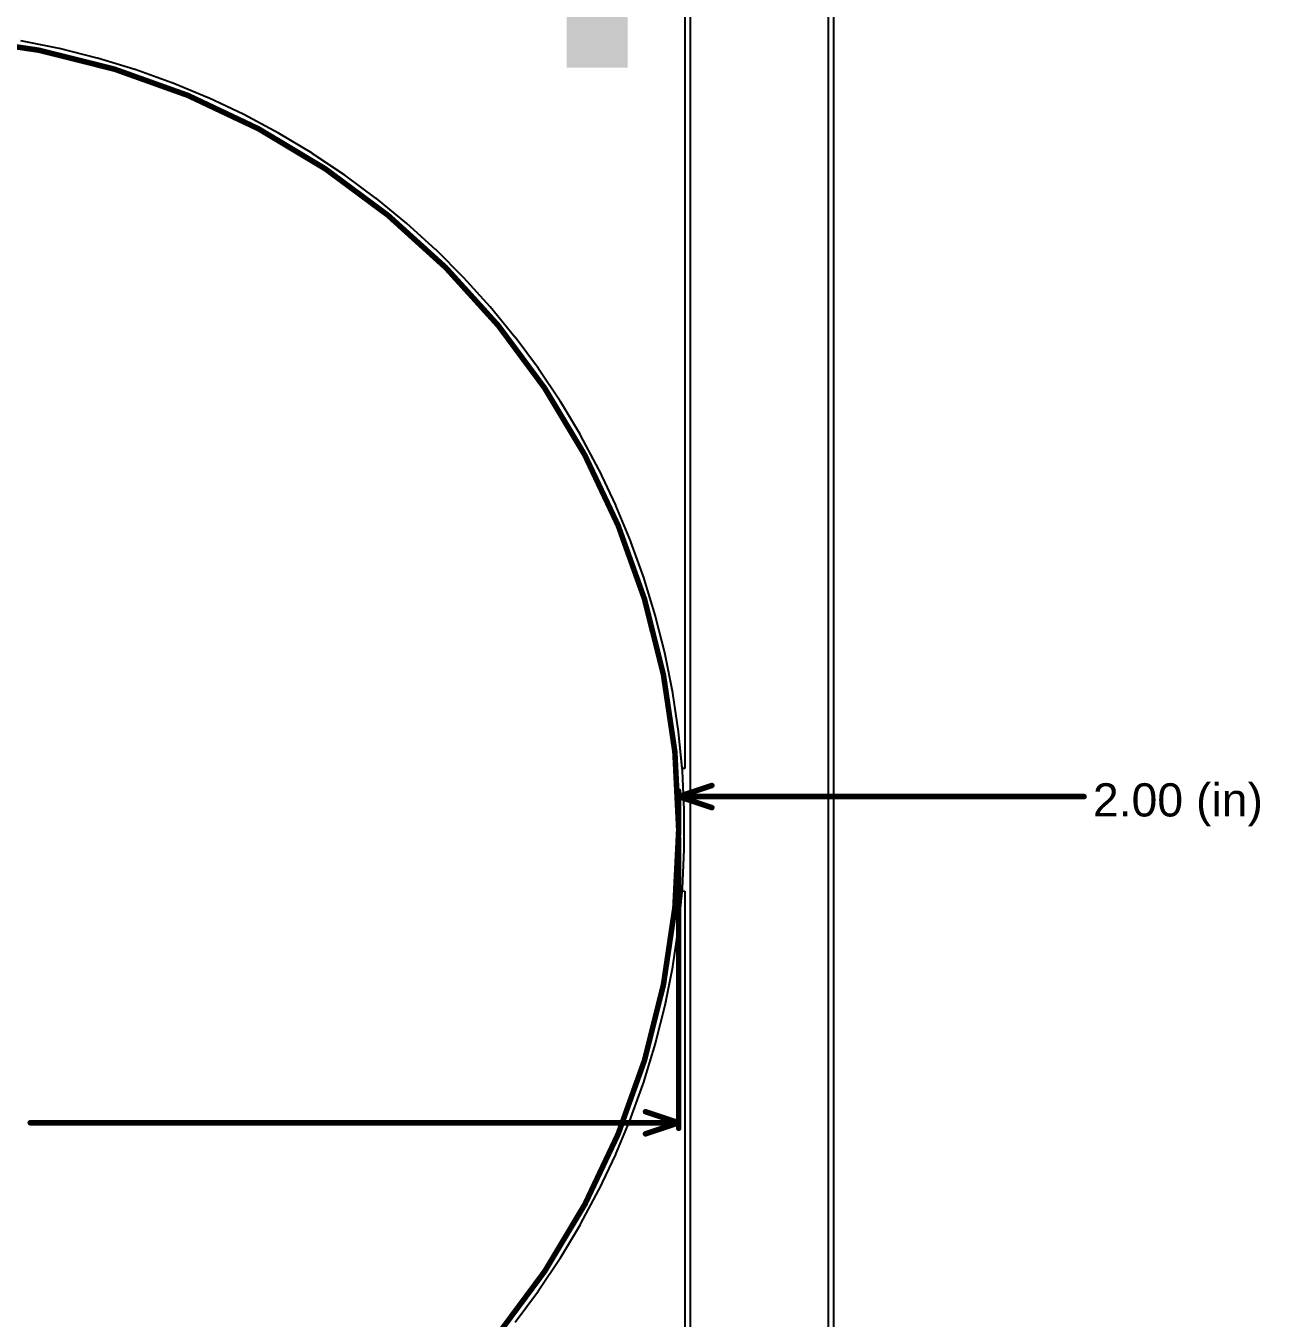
# Model space of a CAD drawing. Header units: inches. Extents: x -89 to 406, y -87 to 102.
# Drawn here: x 6.5 to 63.9, y -22.4 to 36.9 of the extents above; entities that cross this region are included whole.
import ezdxf

# ---------------------------------------------------------------- set-up
doc = ezdxf.new("R2010")
doc.units = ezdxf.units.IN
for name, color, linetype in [('Board_Outline', 56, 'Continuous'), ('Bottom Layer', 5, 'Continuous'), ('Dimension', 6, 'Continuous'), ('Multi-Layer', 9, 'Continuous'), ('Top Layer', 1, 'Continuous'), ('Top Paste', 8, 'Continuous'), ('Top Solder', 216, 'Continuous')]:
    doc.layers.add(name, color=color, linetype=linetype)
doc.styles.add('Arial', font='', dxfattribs={"height": 0.2})
doc.styles.get('Arial').set_extended_font_data('Arial')

msp = doc.modelspace()

# ---------------------------------------------------------------- hatches: boundary and pattern name
at = {"layer": 'Top Layer'}
msp.add_hatch(color=1, dxfattribs=at).paths.add_polyline_path([(34.066, 43.613), (34.066, 35.113), (31.466, 35.113), (31.466, 43.613)])
at = {"layer": 'Top Paste'}
msp.add_hatch(color=8, dxfattribs=at).paths.add_polyline_path([(34.066, 43.613), (34.066, 35.113), (31.466, 35.113), (31.466, 43.613)])
at = {"layer": 'Top Solder'}
msp.add_hatch(color=216, dxfattribs=at).paths.add_polyline_path([(34.168, 43.715), (34.168, 35.012), (31.364, 35.012), (31.364, 43.715)])

# ---------------------------------------------------------------- linework, layer by layer
at = {"layer": 'Board_Outline'}
for points in [[(87.312, 0, 0.254, 0.254, 1), (-87.312, 0, 0.254, 0.254, 1)], [(36.513, 0, 0.254, 0.254, 1), (-36.513, 0, 0.254, 0.254, 1)], [(36.449, 0, 0.127, 0.127, 1), (36.576, 0, 0.127, 0.127, 1)]]:
    msp.add_lwpolyline(points, format="xyseb", close=True, dxfattribs=at)
at = {"layer": 'Bottom Layer'}
for p, q in [((8.053, 35.89), (6.295, 36.24)), ((8.059, 35.888), (8.053, 35.89)), ((8.065, 35.887), (8.059, 35.888)), ((9.804, 35.452), (8.065, 35.887)), ((9.81, 35.449), (9.804, 35.452)), ((9.816, 35.448), (9.81, 35.449)), ((11.532, 34.928), (9.816, 35.448)), ((11.538, 34.925), (11.532, 34.928)), ((11.544, 34.924), (11.538, 34.925)), ((13.232, 34.32), (11.544, 34.924)), ((13.237, 34.317), (13.232, 34.32)), ((13.244, 34.315), (13.237, 34.317)), ((14.9, 33.629), (13.244, 34.315)), ((14.905, 33.626), (14.9, 33.629)), ((14.912, 33.624), (14.905, 33.626)), ((16.532, 32.858), (14.912, 33.624)), ((16.537, 32.854), (16.532, 32.858)), ((16.543, 32.852), (16.537, 32.854)), ((18.124, 32.007), (16.543, 32.852)), ((18.129, 32.003), (18.124, 32.007)), ((18.136, 32.001), (18.129, 32.003)), ((19.673, 31.079), (18.136, 32.001)), ((19.678, 31.075), (19.673, 31.079)), ((19.684, 31.072), (19.678, 31.075)), ((21.174, 30.076), (19.684, 31.072)), ((21.179, 30.072), (21.174, 30.076)), ((21.185, 30.069), (21.179, 30.072)), ((22.625, 29.001), (21.185, 30.069)), ((22.629, 28.996), (22.625, 29.001)), ((22.635, 28.993), (22.629, 28.996)), ((24.02, 27.856), (22.635, 28.993)), ((24.025, 27.851), (24.02, 27.856)), ((24.03, 27.848), (24.025, 27.851)), ((25.358, 26.644), (24.03, 27.848)), ((25.362, 26.639), (25.358, 26.644)), ((25.368, 26.635), (25.362, 26.639)), ((26.635, 25.368), (25.368, 26.635)), ((26.639, 25.362), (26.635, 25.368)), ((26.644, 25.358), (26.639, 25.362)), ((27.848, 24.03), (26.644, 25.358)), ((27.851, 24.025), (27.848, 24.03)), ((27.856, 24.02), (27.851, 24.025)), ((28.993, 22.635), (27.856, 24.02)), ((28.996, 22.629), (28.993, 22.635)), ((29.001, 22.625), (28.996, 22.629)), ((30.069, 21.185), (29.001, 22.625)), ((30.072, 21.179), (30.069, 21.185)), ((30.076, 21.174), (30.072, 21.179)), ((31.072, 19.684), (30.076, 21.174)), ((31.075, 19.678), (31.072, 19.684)), ((31.079, 19.673), (31.075, 19.678)), ((32.001, 18.136), (31.079, 19.673)), ((32.003, 18.129), (32.001, 18.136)), ((32.007, 18.124), (32.003, 18.129)), ((32.852, 16.543), (32.007, 18.124)), ((32.854, 16.537), (32.852, 16.543)), ((32.858, 16.532), (32.854, 16.537)), ((33.624, 14.912), (32.858, 16.532)), ((33.626, 14.905), (33.624, 14.912)), ((33.629, 14.9), (33.626, 14.905)), ((34.315, 13.244), (33.629, 14.9)), ((34.317, 13.237), (34.315, 13.244)), ((34.32, 13.232), (34.317, 13.237)), ((34.924, 11.544), (34.32, 13.232)), ((34.925, 11.538), (34.924, 11.544)), ((34.928, 11.532), (34.925, 11.538)), ((35.448, 9.816), (34.928, 11.532)), ((35.449, 9.81), (35.448, 9.816)), ((35.452, 9.804), (35.449, 9.81)), ((35.887, 8.065), (35.452, 9.804)), ((35.888, 8.059), (35.887, 8.065)), ((35.89, 8.053), (35.888, 8.059)), ((36.24, 6.295), (35.89, 8.053)), ((36.24, 6.288), (36.24, 6.295)), ((36.242, 6.282), (36.24, 6.288)), ((36.505, 4.509), (36.242, 6.282)), ((36.505, 4.502), (36.505, 4.509)), ((36.507, 4.496), (36.505, 4.502)), ((36.682, 2.712), (36.507, 4.496)), ((36.682, 2.706), (36.682, 2.712)), ((36.683, 2.7), (36.682, 2.706)), ((36.771, 0.909), (36.683, 2.7)), ((36.77, 0.903), (36.771, 0.909)), ((36.771, 0.896), (36.77, 0.903)), ((36.771, 0), (36.771, 0.896)), ((36.771, -0.896), (36.771, 0)), ((36.683, -2.7), (36.771, -0.909)), ((36.77, -0.903), (36.771, -0.896)), ((36.771, -0.909), (36.77, -0.903)), ((36.507, -4.496), (36.682, -2.712)), ((36.682, -2.706), (36.683, -2.7)), ((36.682, -2.712), (36.682, -2.706)), ((36.242, -6.282), (36.505, -4.509)), ((36.505, -4.502), (36.507, -4.496)), ((36.505, -4.509), (36.505, -4.502)), ((35.89, -8.053), (36.24, -6.295)), ((36.24, -6.288), (36.242, -6.282)), ((36.24, -6.295), (36.24, -6.288)), ((35.452, -9.804), (35.887, -8.065)), ((35.887, -8.065), (35.888, -8.059)), ((35.888, -8.059), (35.89, -8.053)), ((34.928, -11.532), (35.448, -9.816)), ((35.448, -9.816), (35.449, -9.81)), ((35.449, -9.81), (35.452, -9.804)), ((34.32, -13.232), (34.924, -11.544)), ((34.924, -11.544), (34.925, -11.538)), ((34.925, -11.538), (34.928, -11.532)), ((33.629, -14.9), (34.315, -13.244)), ((34.315, -13.244), (34.317, -13.237)), ((34.317, -13.237), (34.32, -13.232)), ((32.858, -16.532), (33.624, -14.912)), ((33.624, -14.912), (33.626, -14.905)), ((33.626, -14.905), (33.629, -14.9)), ((32.007, -18.124), (32.852, -16.543)), ((32.852, -16.543), (32.854, -16.537)), ((32.854, -16.537), (32.858, -16.532)), ((31.079, -19.673), (32.001, -18.136)), ((32.001, -18.136), (32.003, -18.129)), ((32.003, -18.129), (32.007, -18.124)), ((30.076, -21.174), (31.072, -19.684)), ((31.072, -19.684), (31.075, -19.678)), ((31.075, -19.678), (31.079, -19.673)), ((29.001, -22.625), (30.069, -21.185)), ((30.069, -21.185), (30.072, -21.179)), ((30.072, -21.179), (30.076, -21.174))]:
    msp.add_line(p, q, dxfattribs=at)
at = {"layer": 'Dimension'}
for points in [[(36.513, 1.524, 0.254, 0.254, 0), (38.036, 2.032, 0.254, 0.254, 0)], [(36.513, 0, 0.254, 0.254, 0), (36.513, 1.778, 0.254, 0.254, 0)], [(36.513, 1.524, 0.254, 0.254, 0), (38.036, 1.016, 0.254, 0.254, 0)], [(36.513, 1.524, 0.254, 0.254, 0), (55.133, 1.524, 0.254, 0.254, 0)], [(36.513, -13.716, 0.254, 0.254, 0), (36.513, -0.381, 0.254, 0.254, 0)], [(34.988, -12.954, 0.254, 0.254, 0), (36.513, -13.462, 0.254, 0.254, 0)], [(6.729, -13.462, 0.254, 0.254, 0), (36.513, -13.462, 0.254, 0.254, 0)], [(34.988, -13.97, 0.254, 0.254, 0), (36.513, -13.462, 0.254, 0.254, 0)]]:
    msp.add_lwpolyline(points, format="xyseb", dxfattribs=at)
for points in [[(36.449, 1.778, 0.127, 0.127, 1), (36.576, 1.778, 0.127, 0.127, 1)], [(37.973, 2.032, 0.127, 0.127, 1), (38.1, 2.032, 0.127, 0.127, 1)], [(36.449, 1.524, 0.127, 0.127, 1), (36.576, 1.524, 0.127, 0.127, 1)], [(36.449, 1.524, 0.127, 0.127, 1), (36.576, 1.524, 0.127, 0.127, 1)], [(36.449, 1.524, 0.127, 0.127, 1), (36.576, 1.524, 0.127, 0.127, 1)], [(55.069, 1.524, 0.127, 0.127, 1), (55.196, 1.524, 0.127, 0.127, 1)], [(37.973, 1.016, 0.127, 0.127, 1), (38.1, 1.016, 0.127, 0.127, 1)], [(36.449, 0, 0.127, 0.127, 1), (36.576, 0, 0.127, 0.127, 1)], [(36.449, -0.381, 0.127, 0.127, 1), (36.576, -0.381, 0.127, 0.127, 1)], [(34.925, -12.954, 0.127, 0.127, 1), (35.052, -12.954, 0.127, 0.127, 1)], [(6.665, -13.462, 0.127, 0.127, 1), (6.792, -13.462, 0.127, 0.127, 1)], [(36.449, -13.462, 0.127, 0.127, 1), (36.576, -13.462, 0.127, 0.127, 1)], [(36.449, -13.462, 0.127, 0.127, 1), (36.576, -13.462, 0.127, 0.127, 1)], [(36.449, -13.462, 0.127, 0.127, 1), (36.576, -13.462, 0.127, 0.127, 1)], [(36.449, -13.716, 0.127, 0.127, 1), (36.576, -13.716, 0.127, 0.127, 1)], [(34.925, -13.97, 0.127, 0.127, 1), (35.052, -13.97, 0.127, 0.127, 1)]]:
    msp.add_lwpolyline(points, format="xyseb", close=True, dxfattribs=at)
at = {"layer": 'Multi-Layer'}
for p, q in [((8.002, 35.636), (6.244, 35.986)), ((9.741, 35.2), (8.002, 35.636)), ((11.457, 34.68), (9.741, 35.2)), ((13.145, 34.076), (11.457, 34.68)), ((14.801, 33.39), (13.145, 34.076)), ((16.421, 32.624), (14.801, 33.39)), ((18.002, 31.779), (16.421, 32.624)), ((19.54, 30.857), (18.002, 31.779)), ((21.031, 29.861), (19.54, 30.857)), ((22.47, 28.793), (21.031, 29.861)), ((23.856, 27.656), (22.47, 28.793)), ((25.184, 26.452), (23.856, 27.656)), ((26.452, 25.184), (25.184, 26.452)), ((27.656, 23.856), (26.452, 25.184)), ((28.793, 22.47), (27.656, 23.856)), ((29.861, 21.031), (28.793, 22.47)), ((30.857, 19.54), (29.861, 21.031)), ((31.779, 18.002), (30.857, 19.54)), ((32.624, 16.421), (31.779, 18.002)), ((33.39, 14.801), (32.624, 16.421)), ((34.076, 13.145), (33.39, 14.801)), ((34.68, 11.457), (34.076, 13.145)), ((35.2, 9.741), (34.68, 11.457)), ((35.636, 8.002), (35.2, 9.741)), ((35.986, 6.244), (35.636, 8.002)), ((36.249, 4.471), (35.986, 6.244)), ((36.425, 2.687), (36.249, 4.471)), ((36.513, 0.896), (36.425, 2.687)), ((36.513, 0), (36.513, 0.896)), ((36.513, -0.896), (36.513, 0)), ((36.425, -2.687), (36.513, -0.896)), ((36.249, -4.471), (36.425, -2.687)), ((35.986, -6.244), (36.249, -4.471)), ((35.636, -8.002), (35.986, -6.244)), ((35.2, -9.741), (35.636, -8.002)), ((34.68, -11.457), (35.2, -9.741)), ((34.076, -13.145), (34.68, -11.457)), ((33.39, -14.801), (34.076, -13.145)), ((32.624, -16.421), (33.39, -14.801)), ((31.779, -18.002), (32.624, -16.421)), ((30.857, -19.54), (31.779, -18.002)), ((29.861, -21.031), (30.857, -19.54)), ((28.793, -22.47), (29.861, -21.031))]:
    msp.add_line(p, q, dxfattribs=at)
at = {"layer": 'Top Layer'}
for p, q in [((37.059, -54.966), (37.059, 48.793)), ((36.8, 48.534), (36.8, 2.816)), ((43.383, 37.521), (43.383, 17.254)), ((43.642, 17.254), (43.642, 37.521)), ((8.053, 35.89), (6.295, 36.24)), ((8.059, 35.888), (8.053, 35.89)), ((8.065, 35.887), (8.059, 35.888)), ((9.804, 35.452), (8.065, 35.887)), ((9.81, 35.449), (9.804, 35.452)), ((9.816, 35.448), (9.81, 35.449)), ((11.532, 34.928), (9.816, 35.448)), ((11.538, 34.925), (11.532, 34.928)), ((11.544, 34.924), (11.538, 34.925)), ((13.232, 34.32), (11.544, 34.924)), ((13.237, 34.317), (13.232, 34.32)), ((13.244, 34.315), (13.237, 34.317)), ((14.9, 33.629), (13.244, 34.315)), ((14.905, 33.626), (14.9, 33.629)), ((14.912, 33.624), (14.905, 33.626)), ((16.532, 32.858), (14.912, 33.624)), ((16.537, 32.854), (16.532, 32.858)), ((16.543, 32.852), (16.537, 32.854)), ((18.124, 32.007), (16.543, 32.852)), ((18.129, 32.003), (18.124, 32.007)), ((18.136, 32.001), (18.129, 32.003)), ((19.673, 31.079), (18.136, 32.001)), ((19.678, 31.075), (19.673, 31.079)), ((19.684, 31.072), (19.678, 31.075)), ((21.174, 30.076), (19.684, 31.072)), ((21.179, 30.072), (21.174, 30.076)), ((21.185, 30.069), (21.179, 30.072)), ((22.625, 29.001), (21.185, 30.069)), ((22.629, 28.996), (22.625, 29.001)), ((22.635, 28.993), (22.629, 28.996)), ((24.02, 27.856), (22.635, 28.993)), ((24.025, 27.851), (24.02, 27.856)), ((24.03, 27.848), (24.025, 27.851)), ((25.358, 26.644), (24.03, 27.848)), ((25.362, 26.639), (25.358, 26.644)), ((25.368, 26.635), (25.362, 26.639)), ((26.635, 25.368), (25.368, 26.635)), ((26.639, 25.362), (26.635, 25.368)), ((26.644, 25.358), (26.639, 25.362)), ((27.848, 24.03), (26.644, 25.358)), ((27.851, 24.025), (27.848, 24.03)), ((27.856, 24.02), (27.851, 24.025)), ((28.993, 22.635), (27.856, 24.02)), ((28.996, 22.629), (28.993, 22.635)), ((29.001, 22.625), (28.996, 22.629)), ((30.069, 21.185), (29.001, 22.625)), ((30.072, 21.179), (30.069, 21.185)), ((30.076, 21.174), (30.072, 21.179)), ((31.072, 19.684), (30.076, 21.174)), ((31.075, 19.678), (31.072, 19.684)), ((31.079, 19.673), (31.075, 19.678)), ((32.001, 18.136), (31.079, 19.673)), ((32.003, 18.129), (32.001, 18.136)), ((32.007, 18.124), (32.003, 18.129)), ((32.852, 16.543), (32.007, 18.124)), ((43.383, 17.254), (43.383, 15.899)), ((43.642, 15.899), (43.642, 17.254)), ((32.854, 16.537), (32.852, 16.543)), ((32.858, 16.532), (32.854, 16.537)), ((33.624, 14.912), (32.858, 16.532)), ((43.383, 15.899), (43.383, 8.715)), ((43.642, 8.715), (43.642, 15.899)), ((33.626, 14.905), (33.624, 14.912)), ((33.629, 14.9), (33.626, 14.905)), ((34.315, 13.244), (33.629, 14.9)), ((34.317, 13.237), (34.315, 13.244)), ((34.32, 13.232), (34.317, 13.237)), ((34.924, 11.544), (34.32, 13.232)), ((34.925, 11.538), (34.924, 11.544)), ((34.928, 11.532), (34.925, 11.538)), ((35.448, 9.816), (34.928, 11.532)), ((35.449, 9.81), (35.448, 9.816)), ((35.452, 9.804), (35.449, 9.81)), ((35.887, 8.065), (35.452, 9.804)), ((43.383, 8.715), (43.383, 7.458)), ((43.642, 7.458), (43.642, 8.715)), ((35.888, 8.059), (35.887, 8.065)), ((35.89, 8.053), (35.888, 8.059)), ((36.24, 6.295), (35.89, 8.053)), ((43.383, 7.458), (43.383, 6.282)), ((43.642, 6.282), (43.642, 7.458)), ((36.24, 6.288), (36.24, 6.295)), ((36.242, 6.282), (36.24, 6.288)), ((36.505, 4.509), (36.242, 6.282)), ((43.383, 6.282), (43.383, 5.143)), ((43.642, 5.143), (43.642, 6.282)), ((43.383, 5.143), (43.383, 3.755)), ((43.642, 3.755), (43.642, 5.143)), ((36.505, 4.502), (36.505, 4.509)), ((36.507, 4.496), (36.505, 4.502)), ((36.673, 2.81), (36.507, 4.496)), ((43.383, 3.755), (43.383, 2.68)), ((43.642, 2.68), (43.642, 3.755)), ((36.8, 2.816), (36.673, 2.81)), ((43.383, 2.68), (43.383, 0.664)), ((43.642, 0.664), (43.642, 2.68)), ((43.383, 0.664), (43.383, -0.628)), ((43.642, -0.628), (43.642, 0.664)), ((43.383, -0.628), (43.383, -2.816)), ((43.642, -2.816), (43.642, -0.628)), ((36.507, -4.496), (36.673, -2.81)), ((36.673, -2.81), (36.8, -2.816)), ((36.8, -2.816), (36.8, -54.707)), ((43.383, -2.816), (43.383, -3.773)), ((43.642, -3.773), (43.642, -2.816)), ((43.383, -3.773), (43.383, -4.467)), ((43.642, -4.467), (43.642, -3.773)), ((36.242, -6.282), (36.505, -4.509)), ((36.505, -4.502), (36.507, -4.496)), ((36.505, -4.509), (36.505, -4.502)), ((43.383, -4.467), (43.383, -5.291)), ((43.642, -5.291), (43.642, -4.467)), ((43.383, -5.291), (43.383, -6.174)), ((43.642, -6.174), (43.642, -5.291)), ((35.89, -8.053), (36.24, -6.295)), ((36.24, -6.288), (36.242, -6.282)), ((36.24, -6.295), (36.24, -6.288)), ((43.383, -6.174), (43.383, -7.258)), ((43.642, -7.258), (43.642, -6.174)), ((43.383, -7.258), (43.383, -8.427)), ((43.642, -8.427), (43.642, -7.258)), ((35.452, -9.804), (35.887, -8.065)), ((35.887, -8.065), (35.888, -8.059)), ((35.888, -8.059), (35.89, -8.053)), ((43.383, -8.427), (43.383, -9.302)), ((43.642, -9.302), (43.642, -8.427)), ((43.383, -9.302), (43.383, -32.487)), ((43.642, -32.487), (43.642, -9.302)), ((34.928, -11.532), (35.448, -9.816)), ((35.448, -9.816), (35.449, -9.81)), ((35.449, -9.81), (35.452, -9.804)), ((34.32, -13.232), (34.924, -11.544)), ((34.924, -11.544), (34.925, -11.538)), ((34.925, -11.538), (34.928, -11.532)), ((33.629, -14.9), (34.315, -13.244)), ((34.315, -13.244), (34.317, -13.237)), ((34.317, -13.237), (34.32, -13.232)), ((32.858, -16.532), (33.624, -14.912)), ((33.624, -14.912), (33.626, -14.905)), ((33.626, -14.905), (33.629, -14.9)), ((32.007, -18.124), (32.852, -16.543)), ((32.852, -16.543), (32.854, -16.537)), ((32.854, -16.537), (32.858, -16.532)), ((31.079, -19.673), (32.001, -18.136)), ((32.001, -18.136), (32.003, -18.129)), ((32.003, -18.129), (32.007, -18.124)), ((30.076, -21.174), (31.072, -19.684)), ((31.072, -19.684), (31.075, -19.678)), ((31.075, -19.678), (31.079, -19.673)), ((29.001, -22.625), (30.069, -21.185)), ((30.069, -21.185), (30.072, -21.179)), ((30.072, -21.179), (30.076, -21.174))]:
    msp.add_line(p, q, dxfattribs=at)

# ---------------------------------------------------------------- texts
at = {"layer": 'Dimension', "style": 'Arial'}
msp.add_text('2.00 (in)', height=1.524, dxfattribs=at).set_placement((55.539, 0.61))

doc.saveas('drawing.dxf')
